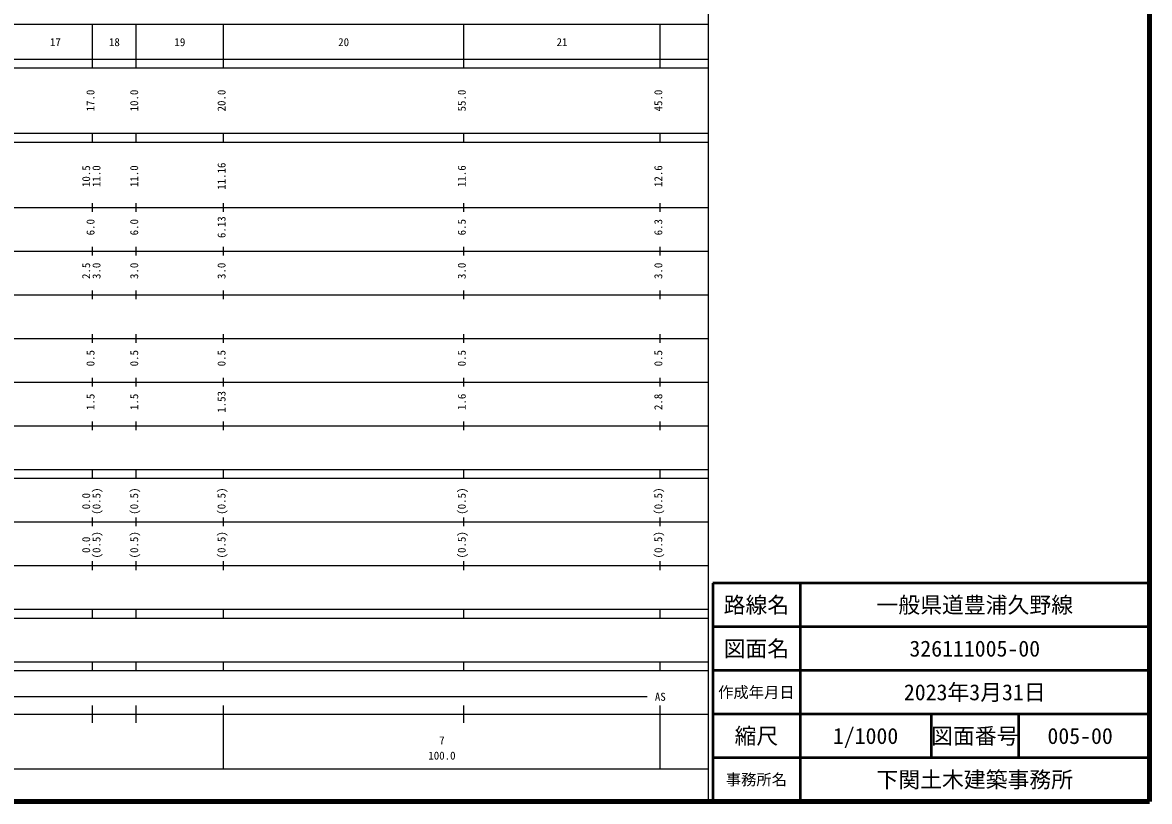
# Model space of a CAD drawing. Units: millimetres on the paper, enlarged 1000 times. Extents: x 40000 to 680000, y 20000 to 380000.
# Drawn here: x 421974 to 680000, y 20000 to 198357 of the extents above; entities that cross this region are included whole.
import ezdxf
from ezdxf.enums import TextEntityAlignment as Align

# ---------------------------------------------------------------- set-up
doc = ezdxf.new("R2010")
doc.units = ezdxf.units.MM
doc.header["$LTSCALE"] = 1000
for name, color, linetype, lineweight in [('M-TTL', 2, 'Continuous', 140), ('M-TTL-BAND', 7, 'Continuous', 25), ('M-TTL-FRAM', 2, 'Continuous', 50), ('M-TTL-LINE', 7, 'Continuous', 50)]:
    doc.layers.add(name, color=color, linetype=linetype, lineweight=lineweight)
doc.layers.add('M-TTL-TXT', color=7, linetype='Continuous')
doc.styles.add('ＭＳ ゴシック', font='')
doc.styles.get('ＭＳ ゴシック').set_extended_font_data('MS Gothic')

msp = doc.modelspace()

# ---------------------------------------------------------------- linework, layer by layer
at = {"layer": 'M-TTL'}
for p, q in [((680000, 20000), (680000, 380000)), ((40000, 20000), (680000, 20000))]:
    msp.add_line(p, q, dxfattribs=at)
at = {"layer": 'M-TTL-BAND'}
for p, q in [((579000, 20000), (579000, 370000)), ((68000, 198000), (579000, 198000)), ((438000, 188000), (438000, 198000)), ((448000, 188000), (448000, 198000)), ((468000, 188000), (468000, 198000)), ((523000, 188000), (523000, 198000)), ((568000, 188000), (568000, 198000)), ((40000, 190000), (579000, 190000)), ((40000, 188000), (579000, 188000)), ((40000, 173000), (579000, 173000)), ((438000, 171000), (438000, 173000)), ((448000, 171000), (448000, 173000)), ((468000, 171000), (468000, 173000)), ((523000, 171000), (523000, 173000)), ((568000, 171000), (568000, 173000)), ((40000, 171000), (579000, 171000)), ((40000, 156000), (579000, 156000)), ((438000, 155000), (438000, 157000)), ((448000, 155000), (448000, 157000)), ((468000, 155000), (468000, 157000)), ((523000, 155000), (523000, 157000)), ((568000, 155000), (568000, 157000)), ((46000, 146000), (579000, 146000)), ((438000, 145000), (438000, 147000)), ((448000, 145000), (448000, 147000)), ((468000, 145000), (468000, 147000)), ((523000, 145000), (523000, 147000)), ((568000, 145000), (568000, 147000)), ((438000, 135000), (438000, 137000)), ((448000, 135000), (448000, 137000)), ((468000, 135000), (468000, 137000)), ((523000, 135000), (523000, 137000)), ((568000, 135000), (568000, 137000)), ((52000, 136000), (579000, 136000)), ((438000, 125000), (438000, 127000)), ((448000, 125000), (448000, 127000)), ((468000, 125000), (468000, 127000)), ((523000, 125000), (523000, 127000)), ((568000, 125000), (568000, 127000)), ((46000, 126000), (579000, 126000)), ((438000, 115000), (438000, 117000)), ((448000, 115000), (448000, 117000)), ((468000, 115000), (468000, 117000)), ((523000, 115000), (523000, 117000)), ((568000, 115000), (568000, 117000)), ((52000, 116000), (579000, 116000)), ((46000, 106000), (579000, 106000)), ((438000, 105000), (438000, 107000)), ((448000, 105000), (448000, 107000)), ((468000, 105000), (468000, 107000)), ((523000, 105000), (523000, 107000)), ((568000, 105000), (568000, 107000)), ((40000, 96000), (579000, 96000)), ((438000, 94000), (438000, 96000)), ((448000, 94000), (448000, 96000)), ((468000, 94000), (468000, 96000)), ((523000, 94000), (523000, 96000)), ((568000, 94000), (568000, 96000)), ((40000, 94000), (579000, 94000)), ((49000, 84000), (579000, 84000)), ((438000, 83000), (438000, 85000)), ((448000, 83000), (448000, 85000)), ((468000, 83000), (468000, 85000)), ((523000, 83000), (523000, 85000)), ((568000, 83000), (568000, 85000)), ((438000, 73000), (438000, 75000)), ((448000, 73000), (448000, 75000)), ((468000, 73000), (468000, 75000)), ((523000, 73000), (523000, 75000)), ((568000, 73000), (568000, 75000)), ((40000, 74000), (579000, 74000)), ((40000, 64000), (579000, 64000)), ((40000, 62000), (579000, 62000)), ((438000, 62000), (438000, 64000)), ((448000, 62000), (448000, 64000)), ((468000, 62000), (468000, 64000)), ((523000, 62000), (523000, 64000)), ((568000, 62000), (568000, 64000)), ((40000, 52000), (579000, 52000)), ((438000, 50000), (438000, 52000)), ((448000, 50000), (448000, 52000)), ((468000, 50000), (468000, 52000)), ((523000, 50000), (523000, 52000)), ((568000, 50000), (568000, 52000)), ((40000, 50000), (579000, 50000)), ((71000, 44000), (565000, 44000)), ((438000, 38000), (438000, 42000)), ((448000, 38000), (448000, 42000)), ((468000, 27500), (468000, 42000)), ((523000, 38000), (523000, 42000)), ((568000, 27500), (568000, 42000)), ((40000, 40000), (579000, 40000)), ((68000, 27500), (579000, 27500))]:
    msp.add_line(p, q, dxfattribs=at)
at = {"layer": 'M-TTL-FRAM'}
for p, q in [((680000, 70000), (580000, 70000)), ((580000, 70000), (580000, 20000))]:
    msp.add_line(p, q, dxfattribs=at)
at = {"layer": 'M-TTL-LINE'}
for p, q in [((600000, 70000), (600000, 20000)), ((680000, 60000), (580000, 60000)), ((680000, 50000), (580000, 50000)), ((680000, 40000), (580000, 40000)), ((630000, 40000), (630000, 30000)), ((650000, 40000), (650000, 30000)), ((680000, 30000), (580000, 30000))]:
    msp.add_line(p, q, dxfattribs=at)

# ---------------------------------------------------------------- texts
at = {"layer": 'M-TTL-BAND', "style": 'ＭＳ ゴシック'}
for s, p in [('17', (429500, 192405)), ('18', (443000, 192405)), ('19', (458000, 192405)), ('20', (495500, 192405)), ('21', (545500, 192405)), ('AS', (568000, 42500)), ('7', (518000, 32523)), ('100.0', (518000, 29033))]:
    msp.add_text(s, height=1833, dxfattribs=at).set_placement(p, align=Align.BOTTOM_CENTER)
for s, p in [('17.0', (439000, 180500)), ('10.0', (449000, 180500)), ('20.0', (469000, 180500)), ('55.0', (524000, 180500)), ('45.0', (569000, 180500)), ('10.5', (438000, 163174)), ('11.0', (440370, 163174)), ('11.0', (449000, 163174)), ('11.16', (469000, 163174)), ('11.6', (524000, 163174)), ('12.6', (569000, 163174)), ('6.0', (439000, 151500)), ('6.0', (449000, 151500)), ('6.13', (469000, 151500)), ('6.5', (524000, 151500)), ('6.3', (569000, 151500)), ('2.5', (438000, 141500)), ('3.0', (440370, 141500)), ('3.0', (449000, 141500)), ('3.0', (469000, 141500)), ('3.0', (524000, 141500)), ('3.0', (569000, 141500)), ('0.5', (439000, 121500)), ('0.5', (449000, 121500)), ('0.5', (469000, 121500)), ('0.5', (524000, 121500)), ('0.5', (569000, 121500)), ('1.53', (469000, 111500)), ('1.5', (439000, 111500)), ('1.5', (449000, 111500)), ('1.6', (524000, 111500)), ('2.8', (569000, 111500)), ('0.0', (438000, 88764)), ('(0.5)', (440370, 88764)), ('(0.5)', (449000, 88764)), ('(0.5)', (469000, 88764)), ('(0.5)', (524000, 88764)), ('(0.5)', (569000, 88764)), ('0.0', (438000, 78764)), ('(0.5)', (440370, 78764)), ('(0.5)', (449000, 78764)), ('(0.5)', (469000, 78764)), ('(0.5)', (524000, 78764)), ('(0.5)', (569000, 78764))]:
    msp.add_text(s, height=1833, rotation=90, dxfattribs=at).set_placement(p, align=Align.BOTTOM_CENTER)
at = {"layer": 'M-TTL-TXT', "style": 'ＭＳ ゴシック'}
for s, height, p in [('路線名', 3666, (590000, 65000)), ('路線名', 3666, (590000, 65000)), ('一般県道豊浦久野線', 3666, (640000, 65000)), ('図面名', 3666, (590000, 55000)), ('図面名', 3666, (590000, 55000)), ('326111005-00', 3666, (640000, 55000)), ('作成年月日', 2566, (590000, 45000)), ('作成年月日', 2566, (590000, 45000)), ('2023年3月31日', 3666, (640000, 45000)), ('縮尺', 3666, (590000, 35000)), ('縮尺', 3666, (590000, 35000)), ('1/1000', 3666, (615000, 35000)), ('図面番号', 3666, (640000, 35000)), ('図面番号', 3666, (640000, 35000)), ('005-00', 3666, (664125, 35000)), ('事務所名', 2566, (590000, 25000)), ('事務所名', 2566, (590000, 25000)), ('下関土木建築事務所', 3666, (640000, 25000))]:
    msp.add_text(s, height=height, dxfattribs=at).set_placement(p, align=Align.MIDDLE_CENTER)

doc.saveas('drawing.dxf')
